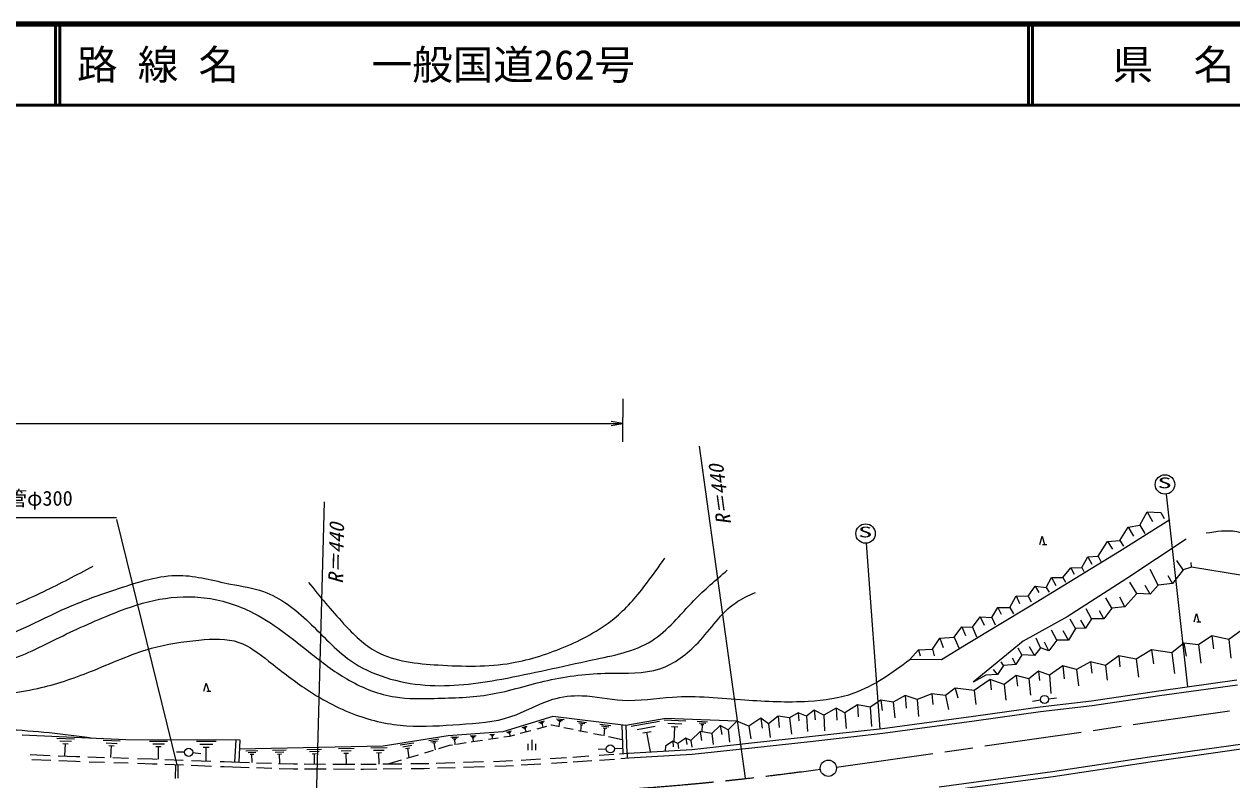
# Model space of a CAD drawing. Units: millimetres, scale not verified. Extents: x 40000 to 680000, y 20000 to 380000.
# Drawn here: x 173863 to 322841, y 286830 to 380000 of the extents above; entities that cross this region are included whole.
import ezdxf
from ezdxf.enums import TextEntityAlignment as Align

# ---------------------------------------------------------------- set-up
doc = ezdxf.new("R2010")
doc.units = ezdxf.units.MM
doc.header["$LTSCALE"] = 1000
doc.linetypes.add('CHAIN', pattern=[18.5, 12, -1.5, 3.5, -1.5])
for name, color, linetype, lineweight in [('M-BGD', 7, 'Continuous', 25), ('M-BMK', 2, 'CHAIN', 13), ('M-BMK-SRVR', 3, 'Continuous', 25), ('M-STR-HTXT', 7, 'Continuous', 13), ('M-STR-STR3', 7, 'Continuous', 25), ('M-STR-STRC', 7, 'Continuous', 25), ('M-TTL', 2, 'Continuous', 140), ('M-TTL-LINE', 7, 'Continuous', 50)]:
    doc.layers.add(name, color=color, linetype=linetype, lineweight=lineweight)
doc.layers.add('M-TTL-TXT', color=7, linetype='Continuous')
doc.styles.add('ＭＳ ゴシック', font='')
doc.styles.get('ＭＳ ゴシック').set_extended_font_data('MS Gothic')

# ---------------------------------------------------------------- blocks, each defined once
blk = doc.blocks.new('open_arrow')
at = {"color": 0, "linetype": 'Continuous', "lineweight": -2}
blk.add_lwpolyline([(7.5, 1.25), (0, 0), (7.5, -1.25)], dxfattribs=at)

msp = doc.modelspace()

# ---------------------------------------------------------------- linework, layer by layer
at = {"layer": 'M-BGD'}
for p, q in [((315206, 318884), (308988, 315002)), ((311498, 318213), (312403, 319877)), ((312403, 319877), (313071, 318697)), ((312403, 319877), (314097, 319789)), ((314097, 319789), (314502, 319063)), ((309017, 316344), (310039, 317979)), ((310039, 317979), (311498, 318213)), ((310039, 317979), (310707, 316866)), ((311498, 318213), (312105, 317199)), ((299150, 315856), (299450, 316856)), ((299450, 316856), (299750, 315856)), ((299500, 315856), (300000, 315856)), ((306332, 314418), (307499, 316228)), ((307499, 316228), (309017, 316344)), ((307499, 316228), (308110, 315268)), ((309017, 316344), (309475, 315634)), ((317220, 316490), (309893, 311645)), ((308988, 315002), (297983, 308229)), ((305076, 314330), (306332, 314418)), ((306332, 314418), (306679, 313770)), ((302011, 311761), (302974, 312958)), ((302974, 312958), (304346, 313017)), ((302974, 312958), (303383, 312205)), ((304346, 313017), (305076, 314330)), ((304346, 313017), (304582, 312505)), ((305076, 314330), (305580, 313404)), ((316828, 312716), (316074, 313855)), ((317884, 313036), (316828, 312716)), ((317884, 313036), (317829, 313628)), ((333506, 310539), (317884, 313036)), ((299939, 310564), (300610, 311761)), ((300610, 311761), (302011, 311761)), ((300610, 311761), (301120, 310807)), ((302011, 311761), (302318, 311207)), ((309893, 311645), (302507, 306915)), ((313755, 310827), (312776, 312766)), ((315516, 311019), (314969, 311994)), ((316828, 312716), (315516, 311019)), ((297720, 309484), (298567, 310710)), ((298567, 310710), (299939, 310564)), ((298567, 310710), (299022, 309908)), ((299939, 310564), (300321, 309975)), ((311130, 309803), (310273, 311206)), ((312763, 309739), (312166, 310784)), ((313755, 310827), (312763, 309739)), ((315516, 311019), (313755, 310827)), ((295472, 308083), (296231, 309514)), ((296231, 309514), (297720, 309484)), ((296231, 309514), (296659, 308577)), ((297720, 309484), (298090, 308777)), ((308025, 308010), (307307, 309281)), ((309657, 308170), (309014, 309337)), ((311130, 309803), (309657, 308170)), ((312763, 309739), (311130, 309803)), ((297983, 308229), (290101, 303500)), ((290831, 305660), (291794, 306945)), ((291794, 306945), (293224, 306857)), ((291794, 306945), (292300, 305886)), ((293224, 306857), (293983, 308083)), ((293983, 308083), (295472, 308083)), ((293983, 308083), (294395, 307245)), ((295472, 308083), (295926, 307312)), ((302507, 306915), (297107, 303938)), ((305528, 306665), (304883, 307929)), ((307064, 306697), (306503, 307656)), ((308025, 308010), (307064, 306697)), ((309657, 308170), (308025, 308010)), ((318185, 306328), (318485, 307328)), ((318485, 307328), (318785, 306328)), ((288583, 304434), (289546, 305689)), ((289546, 305689), (290831, 305660)), ((289546, 305689), (290001, 304627)), ((290831, 305660), (291357, 304458)), ((293224, 306857), (293631, 305934)), ((303543, 305481), (302711, 304040)), ((303543, 305481), (302909, 306649)), ((304792, 305545), (303543, 305481)), ((304792, 305545), (304207, 306521)), ((305528, 306665), (304792, 305545)), ((307064, 306697), (305528, 306665)), ((318535, 306328), (319035, 306328)), ((285926, 302945), (286831, 304317)), ((286831, 304317), (288583, 304434)), ((286831, 304317), (287243, 303151)), ((288583, 304434), (289179, 303103)), ((297107, 303938), (290947, 298859)), ((299254, 303112), (298686, 304291)), ((301238, 304040), (300246, 302728)), ((301238, 304040), (300587, 305296)), ((302711, 304040), (301238, 304040)), ((302711, 304040), (302049, 305187)), ((320376, 304596), (318746, 303475)), ((322464, 304112), (320376, 304596)), ((320376, 304596), (320587, 302974)), ((323967, 305207), (322464, 304112)), ((322464, 304112), (322726, 301823)), ((283124, 301661), (284204, 302858)), ((284204, 302858), (285926, 302945)), ((284204, 302858), (284411, 302111)), ((285926, 302945), (286129, 302111)), ((290101, 303500), (287036, 301632)), ((296949, 302248), (296474, 303066)), ((298517, 302152), (297863, 303230)), ((299254, 303112), (298517, 302152)), ((300246, 302728), (299254, 303112)), ((300246, 302728), (299746, 303815)), ((312938, 302864), (311054, 301692)), ((315434, 302507), (312938, 302864)), ((312938, 302864), (313165, 301128)), ((316937, 303679), (315434, 302507)), ((315434, 302507), (315761, 299921)), ((318746, 303475), (316937, 303679)), ((316937, 303679), (317205, 302097)), ((318746, 303475), (319015, 301201)), ((287036, 301632), (283124, 301661)), ((294676, 300935), (294371, 301366)), ((296212, 301063), (294676, 300935)), ((296212, 301063), (295779, 301823)), ((296949, 302248), (296212, 301063)), ((298517, 302152), (296949, 302248)), ((305399, 301387), (303693, 300419)), ((307259, 300928), (305399, 301387)), ((305399, 301387), (305578, 299976)), ((308914, 302125), (307259, 300928)), ((311054, 301692), (308914, 302125)), ((308914, 302125), (309033, 300744)), ((311054, 301692), (311336, 299483)), ((292499, 299719), (290947, 298859)), ((293940, 299815), (292499, 299719)), ((293940, 299815), (293421, 300452)), ((294676, 300935), (293940, 299815)), ((296230, 299706), (294753, 298585)), ((297809, 299273), (296230, 299706)), ((296230, 299706), (296400, 298386)), ((298981, 300215), (297809, 299273)), ((300331, 299731), (298981, 300215)), ((298981, 300215), (299113, 299071)), ((302012, 300877), (300331, 299731)), ((300331, 299731), (300532, 297472)), ((303693, 300419), (302012, 300877)), ((302012, 300877), (302177, 299263)), ((303693, 300419), (303932, 298422)), ((307259, 300928), (307442, 299135)), ((196033, 297751), (196333, 298751)), ((196333, 298751), (196633, 297751)), ((288716, 298127), (287519, 297210)), ((291034, 297846), (288716, 298127)), ((288716, 298127), (289027, 296931)), ((293046, 299196), (291034, 297846)), ((294753, 298585), (293046, 299196)), ((293046, 299196), (293165, 297911)), ((294753, 298585), (294956, 296667)), ((297809, 299273), (298009, 297252)), ((313836, 297806), (323471, 299144)), ((313921, 297212), (323549, 298549)), ((196383, 297751), (196883, 297751)), ((279547, 296649), (278223, 295809)), ((281075, 296420), (279547, 296649)), ((279547, 296649), (279695, 295360)), ((282552, 297210), (281075, 296420)), ((284030, 296726), (282552, 297210)), ((282552, 297210), (282669, 295673)), ((285838, 297413), (284030, 296726)), ((284030, 296726), (284193, 294657)), ((287519, 297210), (285838, 297413)), ((285838, 297413), (285936, 296109)), ((287519, 297210), (287900, 295505)), ((291034, 297846), (291245, 296119)), ((299240, 296654), (298250, 296494)), ((299176, 295843), (305539, 296586)), ((300230, 296804), (301220, 296934)), ((305539, 296586), (313836, 297806)), ((305618, 295991), (313921, 297212)), ((269333, 295096), (268289, 294484)), ((270352, 294663), (269333, 295096)), ((269333, 295096), (269427, 294101)), ((271320, 295401), (270352, 294663)), ((271320, 295401), (271421, 294230)), ((272492, 294790), (271320, 295401)), ((274020, 295656), (272492, 294790)), ((275115, 295096), (274020, 295656)), ((274020, 295656), (274098, 294191)), ((276669, 296089), (275115, 295096)), ((275115, 295096), (275269, 293149)), ((276669, 296089), (276749, 294616)), ((278223, 295809), (276669, 296089)), ((278223, 295809), (278409, 293394)), ((281075, 296420), (281265, 294488)), ((290968, 294683), (299176, 295843)), ((291050, 294089), (299252, 295248)), ((299252, 295248), (305618, 295991)), ((239065, 294628), (232924, 292744)), ((237343, 293897), (238033, 294107)), ((237503, 293827), (237953, 293967)), ((237653, 293757), (237863, 293827)), ((237903, 293307), (237763, 293797)), ((238895, 293572), (238817, 293551)), ((239751, 293396), (238895, 293572)), ((248065, 293513), (239065, 294628)), ((239513, 294367), (240463, 294257)), ((239663, 294207), (240283, 294137)), ((239813, 294047), (240093, 294007)), ((239873, 293367), (239953, 294027)), ((242093, 294057), (243243, 293907)), ((242273, 293857), (243023, 293767)), ((242453, 293657), (242793, 293617)), ((242523, 292827), (242623, 293637)), ((244873, 293707), (246253, 293537)), ((247573, 293574), (247698, 290072)), ((253028, 294409), (248065, 293513)), ((248075, 293514), (248197, 290110)), ((248763, 293437), (252233, 294057)), ((252833, 294217), (255473, 294107)), ((261769, 294051), (253028, 294409)), ((253283, 293807), (254993, 293727)), ((256903, 294047), (258163, 293997)), ((257123, 293847), (257943, 293817)), ((257333, 293647), (257713, 293637)), ((257483, 292757), (257523, 293647)), ((259731, 293516), (258687, 292523)), ((260725, 292982), (259731, 293516)), ((259731, 293516), (259917, 292416)), ((261769, 294051), (260725, 292982)), ((263272, 293466), (261769, 294051)), ((264749, 294433), (263272, 293466)), ((265666, 293746), (264749, 294433)), ((264749, 294433), (264923, 293201)), ((266888, 294688), (265666, 293746)), ((265666, 293746), (265875, 292055)), ((268289, 294484), (266888, 294688)), ((266888, 294688), (267007, 293291)), ((268289, 294484), (268539, 292454)), ((270352, 294663), (270482, 292776)), ((272492, 294790), (272605, 292853)), ((279728, 293167), (290968, 294683)), ((279801, 292571), (291050, 294089)), ((173614, 292386), (186387, 291796)), ((226155, 292255), (218130, 290999)), ((232924, 292744), (226155, 292255)), ((226483, 292077), (227443, 292147)), ((228863, 292257), (229613, 292307)), ((229003, 292157), (229493, 292187)), ((229143, 292047), (229363, 292067)), ((229293, 291527), (229253, 292057)), ((231323, 292427), (231903, 292477)), ((231433, 292357), (231813, 292387)), ((231533, 292277), (231713, 292287)), ((231653, 291877), (231623, 292287)), ((233721, 292174), (233045, 292076)), ((233403, 292687), (233973, 292857)), ((233533, 292637), (233903, 292747)), ((233653, 292577), (233823, 292627)), ((234368, 292349), (233721, 292174)), ((233863, 292207), (233743, 292607)), ((236375, 292891), (235060, 292536)), ((235303, 293267), (235923, 293457)), ((235443, 293207), (235843, 293337)), ((235573, 293147), (235763, 293207)), ((235803, 292737), (235673, 293177)), ((238301, 293411), (237121, 293092)), ((241597, 293018), (240424, 293258)), ((243356, 292657), (242266, 292881)), ((245190, 292281), (244088, 292507)), ((245093, 293477), (245993, 293367)), ((245303, 293237), (245723, 293187)), ((245393, 292237), (245513, 293217)), ((247637, 291779), (245937, 292128)), ((249463, 293027), (251723, 293427)), ((250163, 292617), (251213, 292797)), ((251123, 290277), (250693, 292707)), ((253723, 293387), (254513, 293347)), ((254043, 291517), (254123, 293367)), ((257261, 292803), (256089, 291683)), ((257261, 292803), (257433, 291695)), ((258687, 292523), (257261, 292803)), ((258687, 292523), (258874, 291180)), ((260725, 292982), (260882, 291489)), ((263272, 293466), (263494, 291888)), ((263581, 291382), (270747, 292156)), ((270747, 292156), (279728, 293167)), ((270813, 291559), (279801, 292571)), ((177913, 291987), (180073, 291887)), ((178283, 291647), (179683, 291587)), ((178643, 291307), (179283, 291277)), ((178893, 289777), (178963, 291297)), ((183623, 291727), (185723, 291627)), ((183973, 291397), (185343, 291327)), ((184323, 291057), (184953, 291027)), ((184573, 289577), (184643, 291047)), ((186387, 291796), (200485, 291768)), ((189343, 291597), (191563, 291597)), ((189733, 291267), (191173, 291267)), ((190123, 290927), (190783, 290927)), ((190453, 289377), (190453, 290927)), ((195103, 291597), (197543, 291597)), ((195533, 291237), (197123, 291237)), ((195953, 290867), (196693, 290867)), ((196323, 289157), (196323, 290867)), ((199984, 291769), (199827, 289028)), ((200485, 291768), (200327, 289011)), ((218130, 290999), (200411, 290595)), ((204513, 290487), (206173, 290527)), ((208723, 290587), (210553, 290627)), ((212623, 290677), (214553, 290717)), ((216613, 290767), (218623, 290807)), ((220233, 291127), (221943, 291397)), ((220573, 290917), (221683, 291097)), ((220913, 290707), (221423, 290787)), ((221353, 289547), (221173, 290747)), ((223773, 291677), (225023, 291877)), ((224023, 291527), (224833, 291657)), ((224263, 291377), (224643, 291437)), ((224593, 290527), (224453, 291407)), ((226309, 291043), (224973, 290640)), ((226695, 291106), (226309, 291043)), ((226663, 291947), (227293, 291997)), ((226843, 291817), (227133, 291837)), ((227033, 291157), (226993, 291827)), ((228375, 291382), (227200, 291189)), ((229157, 291511), (229017, 291488)), ((230421, 291694), (229157, 291511)), ((232349, 291975), (231164, 291802)), ((235987, 291255), (235987, 290505)), ((236487, 291755), (236487, 290505)), ((236987, 290505), (236987, 291255)), ((245680, 290614), (244680, 290564)), ((246680, 290674), (247680, 290734)), ((248423, 290123), (256236, 290580)), ((252982, 290969), (252956, 290409)), ((253899, 291581), (252982, 290969)), ((254510, 291301), (253899, 291581)), ((253899, 291581), (253933, 290884)), ((255478, 291963), (254510, 291301)), ((254510, 291301), (254589, 290704)), ((256089, 291683), (255478, 291963)), ((255478, 291963), (255606, 291206)), ((256089, 291683), (256211, 290871)), ((256236, 290580), (263581, 291382)), ((256286, 289981), (263646, 290786)), ((263646, 290786), (270813, 291559)), ((312697, 289656), (324187, 291271)), ((312783, 289063), (324270, 290677)), ((174605, 289937), (177078, 289842)), ((174820, 289328), (177152, 289239)), ((178054, 289805), (180267, 289720)), ((178142, 289201), (180246, 289121)), ((180246, 289121), (180779, 289103)), ((180267, 289720), (180725, 289705)), ((181719, 289672), (183794, 289604)), ((181896, 289066), (183793, 289004)), ((184803, 289571), (186737, 289507)), ((187828, 289471), (189705, 289409)), ((189705, 289409), (190252, 289388)), ((191220, 289351), (193491, 289264)), ((193650, 290224), (192650, 290224)), ((194520, 289225), (196884, 289134)), ((194650, 290184), (195640, 290094)), ((198033, 289090), (198549, 289070)), ((198549, 289070), (200327, 289011)), ((201213, 290417), (202683, 290447)), ((201483, 290207), (202433, 290227)), ((201743, 289987), (202183, 289997)), ((201983, 288957), (201963, 289997)), ((204813, 290247), (205893, 290277)), ((205103, 290007), (205603, 290017)), ((205383, 288847), (205353, 290017)), ((209053, 290317), (210243, 290347)), ((209383, 290047), (209933, 290067)), ((209683, 288777), (209663, 290057)), ((212973, 290397), (214223, 290427)), ((213313, 290107), (213893, 290127)), ((213633, 288767), (213603, 290117)), ((216973, 290477), (218283, 290497)), ((217333, 290177), (217933, 290187)), ((217663, 288777), (217633, 290187)), ((220365, 289250), (218859, 288796)), ((222458, 289881), (221014, 289446)), ((224298, 290436), (223238, 290116)), ((228076, 288995), (230537, 289071)), ((231770, 289108), (233284, 289155)), ((233284, 289155), (234103, 289202)), ((235163, 289264), (237539, 289402)), ((238747, 289472), (240756, 289588)), ((241551, 289635), (243541, 289776)), ((241590, 289036), (243899, 289200)), ((244786, 289865), (246587, 289993)), ((244854, 289268), (246674, 289397)), ((247289, 290042), (248423, 290123)), ((247455, 289453), (248465, 289525)), ((248213, 290108), (248423, 290123)), ((248229, 290104), (248250, 289505)), ((248458, 289524), (256286, 289981)), ((300710, 287855), (312697, 289656)), ((300794, 287261), (312783, 289063)), ((184929, 288966), (186677, 288909)), ((187846, 288870), (189683, 288810)), ((189683, 288810), (190252, 288788)), ((191237, 288750), (193505, 288663)), ((192530, 288701), (192509, 286986)), ((192830, 288697), (192810, 287043)), ((194459, 288627), (196959, 288531)), ((198064, 288488), (198528, 288471)), ((198528, 288471), (201625, 288368)), ((200412, 289009), (201643, 288968)), ((202514, 288339), (204406, 288276)), ((202533, 288938), (204393, 288877)), ((205233, 288849), (207072, 288788)), ((205331, 288245), (207061, 288188)), ((207061, 288188), (207626, 288186)), ((207072, 288788), (207593, 288786)), ((208386, 288784), (211038, 288775)), ((208450, 288184), (211103, 288175)), ((211928, 288772), (214648, 288763)), ((212041, 288172), (214633, 288163)), ((215397, 288161), (215707, 288160)), ((215411, 288761), (215705, 288760)), ((215705, 288760), (217304, 288778)), ((215707, 288160), (217361, 288179)), ((218124, 288787), (220456, 288814)), ((218139, 288187), (220471, 288214)), ((221560, 288826), (223182, 288845)), ((221603, 288227), (223195, 288245)), ((223182, 288845), (223766, 288862)), ((223195, 288245), (223863, 288265)), ((224670, 288890), (226979, 288961)), ((224867, 288296), (227024, 288362)), ((228075, 288395), (230663, 288474)), ((231932, 288513), (233311, 288555)), ((233311, 288555), (234223, 288608)), ((235160, 288663), (237591, 288804)), ((238908, 288880), (240854, 288993)), ((286746, 285975), (300710, 287855)), ((286821, 285379), (300794, 287261))]:
    msp.add_line(p, q, dxfattribs=at)
for centre in [(299733, 296739), (194154, 290227), (246175, 290644)]:
    msp.add_circle(centre, 500, dxfattribs=at)
for points, knots in [([(333506, 310539), (331725, 311786), (329945, 313033), (328318, 314467), (327600, 315101), (326912, 315772), (326110, 316308), (325304, 316847), (324383, 317250), (323441, 317412), (322208, 317625), (320938, 317427), (319667, 317228)], [0, 0, 0, 0, 1, 1, 1, 2, 2, 2, 3, 3, 3, 4, 4, 4, 4]), ([(146351, 311422), (147645, 310459), (148939, 309495), (150325, 308691), (151955, 307744), (153712, 307018), (155540, 306456), (158001, 305699), (160591, 305238), (163114, 305463), (165233, 305651), (167304, 306324), (169322, 307077), (171702, 307965), (174007, 308965), (176275, 310057), (178323, 311042), (180341, 312101), (182360, 313161)], [0, 0, 0, 0, 1, 1, 1, 2, 2, 2, 3, 3, 3, 4, 4, 4, 5, 5, 5, 6, 6, 6, 6]), ([(208931, 311174), (210336, 309460), (211741, 307747), (213277, 306083), (214510, 304748), (215828, 303445), (217374, 302607), (219603, 301398), (222305, 301153), (224948, 300993), (228044, 300805), (231059, 300735), (234012, 301241), (236341, 301640), (238631, 302398), (240842, 303352), (243028, 304295), (245137, 305431), (246926, 306953), (248327, 308145), (249532, 309574), (250651, 311050), (251423, 312070), (252155, 313112), (252886, 314154)], [0, 0, 0, 0, 1, 1, 1, 2, 2, 2, 3, 3, 3, 4, 4, 4, 5, 5, 5, 6, 6, 6, 7, 7, 7, 8, 8, 8, 8]), ([(128218, 311782), (129057, 311696), (129895, 311610), (130636, 311317), (132093, 310743), (133177, 309371), (134449, 308342), (135699, 307330), (137131, 306649), (138541, 305924), (140477, 304928), (142370, 303850), (144306, 302855), (146563, 301695), (148877, 300648), (151188, 299600), (153676, 298472), (156159, 297345), (158627, 296159), (160334, 295340), (162033, 294493), (163835, 293928), (164889, 293597), (165978, 293362), (167075, 293233), (168572, 293056), (170085, 293077), (171594, 293033), (175188, 292928), (178756, 292456), (182324, 291984)], [0, 0, 0, 0, 1, 1, 1, 2, 2, 2, 3, 3, 3, 4, 4, 4, 5, 5, 5, 6, 6, 6, 7, 7, 7, 8, 8, 8, 9, 9, 9, 10, 10, 10, 10]), ([(135035, 311529), (136812, 310405), (138589, 309281), (140371, 308159), (142675, 306709), (144989, 305262), (147393, 304002), (149784, 302749), (152264, 301681), (154695, 300463), (156397, 299611), (158074, 298684), (159863, 298104), (162250, 297330), (164835, 297171), (167390, 297205), (170152, 297243), (172879, 297506), (175535, 298104), (177752, 298604), (179920, 299337), (182051, 300182), (184560, 301178), (187017, 302330), (189578, 303047), (191463, 303575), (193405, 303867), (195420, 304058), (197103, 304218), (198837, 304308), (200363, 303777), (201693, 303315), (202865, 302382), (204014, 301474), (205489, 300310), (206927, 299190), (208452, 298160), (210409, 296839), (212508, 295668), (214743, 294846), (216765, 294103), (218899, 293645), (221034, 293498), (223197, 293349), (225362, 293517), (227550, 293667), (229706, 293814), (231885, 293942), (233898, 294621), (235651, 295213), (237278, 296223), (239066, 296756), (240224, 297101), (241450, 297246), (242661, 297205), (244342, 297149), (245995, 296736), (247660, 296644), (249708, 296530), (251774, 296903), (253839, 297037), (256819, 297229), (259798, 296922), (262770, 296700), (265386, 296504), (267997, 296375), (270634, 296531), (272548, 296645), (274476, 296909), (276252, 297542), (278743, 298431), (280934, 300046), (283124, 301661)], [0, 0, 0, 0, 1, 1, 1, 2, 2, 2, 3, 3, 3, 4, 4, 4, 5, 5, 5, 6, 6, 6, 7, 7, 7, 8, 8, 8, 9, 9, 9, 10, 10, 10, 11, 11, 11, 12, 12, 12, 13, 13, 13, 14, 14, 14, 15, 15, 15, 16, 16, 16, 17, 17, 17, 18, 18, 18, 19, 19, 19, 20, 20, 20, 21, 21, 21, 22, 22, 22, 23, 23, 23, 24, 24, 24, 24]), ([(138827, 311489), (141469, 309862), (144112, 308235), (146852, 306840), (148944, 305775), (151093, 304844), (153217, 303741), (155493, 302558), (157739, 301175), (160190, 300752), (161621, 300505), (163121, 300585), (164618, 300641), (166646, 300718), (168667, 300751), (170595, 301195), (172939, 301734), (175147, 302879), (177347, 303962), (179692, 305116), (182029, 306201), (184431, 307172), (186194, 307885), (187992, 308536), (189855, 308943), (191757, 309358), (193725, 309518), (195666, 309330), (197756, 309128), (199814, 308523), (201699, 307615), (204508, 306261), (206933, 304237), (209392, 302302), (210865, 301142), (212351, 300014), (213985, 299092), (215736, 298103), (217657, 297350), (219630, 297044), (221214, 296798), (222830, 296840), (224445, 296878), (226789, 296933), (229130, 296982), (231419, 297376), (233787, 297784), (236099, 298561), (238448, 299092), (240908, 299647), (243407, 299932), (245975, 299977), (248120, 300015), (250312, 299885), (252284, 300531), (254057, 301112), (255652, 302320), (256988, 303741), (258578, 305430), (259802, 307420), (261637, 308666), (262382, 309172), (263227, 309556), (264072, 309939)], [0, 0, 0, 0, 1, 1, 1, 2, 2, 2, 3, 3, 3, 4, 4, 4, 5, 5, 5, 6, 6, 6, 7, 7, 7, 8, 8, 8, 9, 9, 9, 10, 10, 10, 11, 11, 11, 12, 12, 12, 13, 13, 13, 14, 14, 14, 15, 15, 15, 16, 16, 16, 17, 17, 17, 18, 18, 18, 19, 19, 19, 20, 20, 20, 21, 21, 21, 21]), ([(142771, 311595), (145040, 310204), (147309, 308812), (149651, 307548), (152232, 306155), (154903, 304915), (157708, 304016), (159408, 303471), (161158, 303051), (162932, 302949), (164954, 302833), (167008, 303130), (168966, 303685), (172755, 304759), (176184, 306798), (179782, 308321), (181650, 309111), (183564, 309763), (185521, 310418), (187981, 311241), (190509, 312069), (193026, 312036), (195119, 312009), (197204, 311387), (199317, 310970), (200704, 310696), (202102, 310510), (203401, 310050), (205497, 309306), (207332, 307846), (208993, 306260), (210702, 304629), (212227, 302865), (214107, 301551), (216734, 299716), (220056, 298760), (223334, 298509), (226528, 298265), (229680, 298690), (232771, 299254), (236500, 299935), (240141, 300820), (243946, 301613), (246510, 302148), (249149, 302641), (251272, 303973), (253258, 305219), (254792, 307200), (256487, 308939), (257789, 310276), (259187, 311470), (260584, 312664)], [0, 0, 0, 0, 1, 1, 1, 2, 2, 2, 3, 3, 3, 4, 4, 4, 5, 5, 5, 6, 6, 6, 7, 7, 7, 8, 8, 8, 9, 9, 9, 10, 10, 10, 11, 11, 11, 12, 12, 12, 13, 13, 13, 14, 14, 14, 15, 15, 15, 16, 16, 16, 17, 17, 17, 17])]:
    msp.add_open_spline(points, degree=3, knots=knots, dxfattribs=at)
at = {"layer": 'M-BMK'}
msp.add_line((274064, 288376), (329518, 296349), dxfattribs=at)
msp.add_open_spline([(209960, 284564), (214816, 284505), (219672, 284447), (224526, 284527), (230145, 284621), (235761, 284900), (241374, 285235), (248544, 285664), (255709, 286183), (262844, 286987), (265926, 287335), (269002, 287736), (272078, 288136)], degree=3, knots=[0, 0, 0, 0, 1, 1, 1, 2, 2, 2, 3, 3, 3, 4, 4, 4, 4], dxfattribs=at)
at = {"layer": 'M-BMK-SRVR'}
msp.add_circle((273070, 288260), 1000, dxfattribs=at)
at = {"layer": 'M-STR-HTXT'}
for p, q in [((262844, 287016), (257191, 327961)), ((209935, 284572), (210919, 321111))]:
    msp.add_line(p, q, dxfattribs=at)
at = {"layer": 'M-STR-STR3'}
for p, q in [((247718, 333786), (247718, 331523)), ((75581, 330774), (247718, 330774)), ((247724, 328484), (247724, 331523)), ((185235, 319119), (158418, 319119)), ((192738, 288693), (185279, 318940))]:
    msp.add_line(p, q, dxfattribs=at)
at = {"layer": 'M-STR-STRC'}
for p, q in [((317425, 298304), (314777, 322064)), ((277712, 315991), (279437, 293078))]:
    msp.add_line(p, q, dxfattribs=at)
for centre in [(314588, 323250), (277658, 317190)]:
    msp.add_circle(centre, 1200, dxfattribs=at)
at = {"layer": 'M-TTL'}
msp.add_line((680000, 380000), (40000, 380000), dxfattribs=at)
at = {"layer": 'M-TTL-LINE'}
for p, q in [((177750, 380000), (177750, 370000)), ((178250, 380000), (178250, 370000)), ((297750, 380000), (297750, 370000)), ((298250, 380000), (298250, 370000)), ((40000, 370000), (680000, 370000))]:
    msp.add_line(p, q, dxfattribs=at)

# ---------------------------------------------------------------- block references
at = {"layer": 'M-STR-STR3', "xscale": 193, "yscale": 193, "rotation": 180}
msp.add_blockref('open_arrow', (247718, 330774), dxfattribs=at)

# ---------------------------------------------------------------- texts
at = {"layer": 'M-STR-HTXT', "style": 'ＭＳ ゴシック', "oblique": 15}
for rotation, p in [(97.792, (259280, 318134)), (88.995, (211375, 311015))]:
    msp.add_text('R＝440', height=1833, rotation=rotation, dxfattribs=at).set_placement(p, align=Align.TOP_LEFT)
at = {"layer": 'M-STR-STR3', "style": 'ＭＳ ゴシック'}
msp.add_text('ヒューム管φ300', height=1833, dxfattribs=at).set_placement((161720, 322462), align=Align.TOP_LEFT)
at = {"layer": 'M-STR-STRC', "style": 'ＭＳ ゴシック', "width": 1.95}
for p in [(313670, 322387), (276739, 316327)]:
    msp.add_text('S', height=1320, dxfattribs=at).set_placement(p, align=Align.BOTTOM_LEFT)
at = {"layer": 'M-TTL-TXT', "style": 'ＭＳ ゴシック'}
for s, p in [('路 線 名', (180380, 375000)), ('一般国道262号', (216734, 375000))]:
    msp.add_text(s, height=3666, dxfattribs=at).set_placement(p, align=Align.MIDDLE_LEFT)
msp.add_text('県\u3000名', height=3666, dxfattribs=at).set_placement((315625, 375000), align=Align.MIDDLE_CENTER)

doc.saveas('drawing.dxf')
